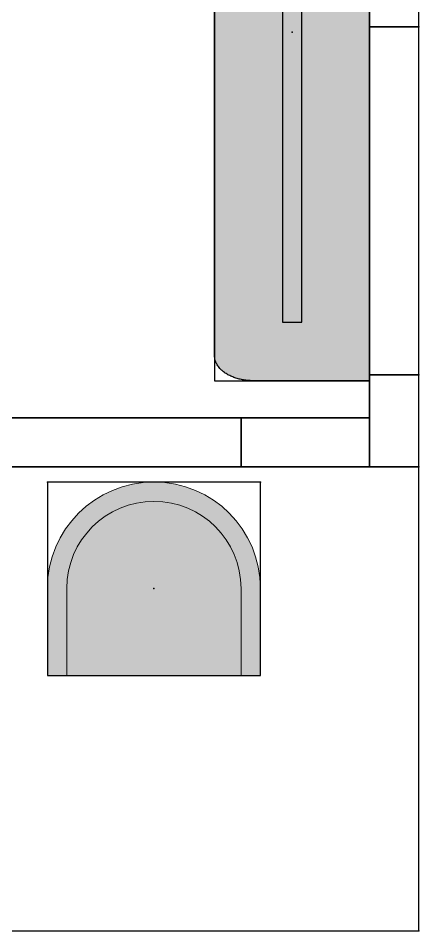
# Model space of a CAD drawing. Header units: millimetres. Extents: x 0 to 6171, y 0 to 4972.
# Drawn here: x 5137 to 6171, y 0 to 2359 of the extents above; entities that cross this region are included whole.
import ezdxf

# ---------------------------------------------------------------- set-up
doc = ezdxf.new("R2010")
doc.units = ezdxf.units.MM
for name, color, linetype, true_color in [('Furniture', 37, 'Continuous', 0x75664f), ('FurnitureRefRec', 254, 'Continuous', 0xd5d5d5), ('PT Top Left Furniture', 211, 'Continuous', 0xff7fff), ('PT Top Right', 96, 'Continuous', 0x007f00), ('PT Top Right Furniture', 200, 'Continuous', 0xbf3fff), ('Walls', 1, 'Continuous', 0xff0000)]:
    doc.layers.add(name, color=color, linetype=linetype, true_color=true_color)
for name, color, linetype in [('Rooms$Living Room', 7, 'Continuous'), ('Rooms$Terrace', 7, 'Continuous'), ('Windows', 7, 'Continuous')]:
    doc.layers.add(name, color=color, linetype=linetype)

# ---------------------------------------------------------------- blocks, each defined once
blk = doc.blocks.new('Chair')
at = {"layer": 'Furniture'}
blk.add_hatch(color=7, dxfattribs=at).paths.add_polyline_path([(500, 0), (500, 225), (499.8, 234.5), (499.3, 244), (498.5, 253.4), (497.4, 262.9), (495.9, 272.2), (494.1, 281.6), (492, 290.8), (489.6, 300), (486.8, 309.1), (483.8, 318.1), (480.4, 326.9), (476.7, 335.7), (472.8, 344.3), (468.5, 352.8), (463.9, 361.1), (459.1, 369.3), (454, 377.3), (448.6, 385.1), (442.9, 392.7), (437, 400.1), (430.8, 407.4), (424.4, 414.4), (417.8, 421.1), (410.9, 427.7), (403.8, 434), (396.5, 440), (388.9, 445.8), (381.2, 451.3), (373.3, 456.6), (365.2, 461.6), (357, 466.3), (348.6, 470.7), (340, 474.8), (331.3, 478.6), (322.5, 482.1), (313.6, 485.3), (304.5, 488.2), (295.4, 490.8), (286.2, 493.1), (276.9, 495.1), (267.6, 496.7), (258.1, 498), (248.7, 499), (239.2, 499.6), (229.7, 500), (220.3, 500), (210.8, 499.6), (201.3, 499), (191.9, 498), (182.4, 496.7), (173.1, 495.1), (163.8, 493.1), (154.6, 490.8), (145.5, 488.2), (136.4, 485.3), (127.5, 482.1), (118.7, 478.6), (110, 474.8), (101.4, 470.7), (93, 466.3), (84.8, 461.6), (76.7, 456.6), (68.8, 451.3), (61.1, 445.8), (53.5, 440), (46.2, 434), (39.1, 427.7), (32.2, 421.1), (25.6, 414.4), (19.2, 407.4), (13, 400.1), (7.1, 392.7), (1.4, 385.1), (-4, 377.3), (-9.1, 369.3), (-13.9, 361.1), (-18.5, 352.8), (-22.8, 344.3), (-26.7, 335.7), (-30.4, 326.9), (-33.8, 318.1), (-36.8, 309.1), (-39.6, 300), (-42, 290.8), (-44.1, 281.6), (-45.9, 272.2), (-47.4, 262.9), (-48.5, 253.4), (-49.3, 244), (-49.8, 234.5), (-50, 225), (-50, 0)], flags=0)
at = {"layer": 'Furniture', "linetype": 'Continuous', "lineweight": 13}
for p, q in [((0, 225), (0, 0)), ((450, 0), (450, 225)), ((0, 0), (450, 0))]:
    blk.add_line(p, q, dxfattribs=at)
for points in [[(-50, 225), (-50, 0)], [(500, 0), (500, 225)]]:
    blk.add_lwpolyline(points, dxfattribs=at)
for radius in [275, 225]:
    blk.add_arc((225, 225), radius, 0, 180, dxfattribs=at)
at = {"layer": 'FurnitureRefRec'}
blk.add_lwpolyline([(500, 500), (-50, 500), (-50, 0), (500, 0)], close=True, dxfattribs=at)
at = {"layer": 'PT Top Left Furniture'}
blk.add_point((-50, 500), dxfattribs=at)
at = {"layer": 'PT Top Right Furniture'}
blk.add_point((500, 500), dxfattribs=at)
blk = doc.blocks.new('TV')
at = {"layer": 'Furniture'}
blk.add_hatch(color=7, dxfattribs=at).paths.add_polyline_path([(-332.8, -200), (-334.3, -200), (-335.7, -199.9), (-336.4, -199.8), (-337.1, -199.8), (-337.9, -199.7), (-338.6, -199.6), (-339.3, -199.5), (-340.1, -199.4), (-340.8, -199.2), (-341.5, -199.1), (-342.3, -198.9), (-343, -198.7), (-343.8, -198.5), (-344.5, -198.3), (-345.2, -198.1), (-346, -197.9), (-347.5, -197.4), (-349, -196.8), (-350.5, -196.1), (-352, -195.4), (-353.5, -194.7), (-354.9, -193.9), (-356.4, -193), (-357.9, -192), (-359.4, -191), (-360.8, -190), (-362.3, -188.8), (-363.7, -187.6), (-365.1, -186.4), (-366.5, -185.1), (-367.9, -183.7), (-369.3, -182.3), (-370.6, -180.8), (-371.9, -179.2), (-373.2, -177.6), (-374.5, -176), (-375.8, -174.3), (-377, -172.5), (-378.2, -170.7), (-379.3, -168.9), (-380.5, -167), (-381.5, -165), (-382.6, -163), (-383.6, -161), (-384.6, -158.9), (-385.6, -156.8), (-386.5, -154.7), (-387.4, -152.6), (-388.2, -150.4), (-389, -148.2), (-389.8, -145.9), (-390.5, -143.7), (-391.2, -141.4), (-391.8, -139.1), (-392.4, -136.8), (-393.5, -132.2), (-394.5, -127.5), (-395.3, -122.9), (-395.9, -118.2), (-396.4, -113.6), (-396.7, -109), (-396.9, -104.5), (-396.9, -100), (-396.9, 200), (1406.1, 200), (1406.1, -100), (1406, -104.5), (1405.8, -109), (1405.5, -113.6), (1405, -118.2), (1404.4, -122.9), (1403.6, -127.5), (1402.7, -132.2), (1401.6, -136.8), (1401, -139.1), (1400.3, -141.4), (1399.6, -143.7), (1398.9, -145.9), (1398.1, -148.2), (1397.3, -150.4), (1396.5, -152.6), (1395.6, -154.7), (1394.7, -156.8), (1393.8, -158.9), (1392.8, -161), (1391.7, -163), (1390.7, -165), (1389.6, -167), (1388.5, -168.9), (1387.3, -170.7), (1386.1, -172.5), (1384.9, -174.3), (1383.6, -176), (1382.4, -177.6), (1381.1, -179.2), (1379.8, -180.8), (1378.4, -182.3), (1377, -183.7), (1375.7, -185.1), (1374.3, -186.4), (1372.8, -187.6), (1371.4, -188.8), (1370, -190), (1368.5, -191), (1367, -192), (1365.6, -193), (1364.1, -193.9), (1362.6, -194.7), (1361.1, -195.4), (1359.6, -196.1), (1358.1, -196.8), (1356.6, -197.4), (1355.1, -197.9), (1354.4, -198.1), (1353.6, -198.3), (1352.9, -198.5), (1352.1, -198.7), (1351.4, -198.9), (1350.7, -199.1), (1349.9, -199.2), (1349.2, -199.4), (1348.5, -199.5), (1347.7, -199.6), (1347, -199.7), (1346.3, -199.8), (1345.5, -199.8), (1344.8, -199.9), (1343.4, -200), (1342, -200)], flags=0)
at = {"layer": 'Furniture', "color": 37, "true_color": 0x766750}
blk.add_lwpolyline([(1254.6, 25), (-245.4, 25), (-245.4, -25), (1254.6, -25)], close=True, dxfattribs=at)
for points in [[(-396.9, 200), (1406.1, 200)], [(-396.9, -100), (-396.9, 200)], [(1406.1, 200), (1406.1, -100)], [(1342, -200), (-332.8, -200)]]:
    blk.add_open_spline(points, degree=1, dxfattribs=at)
for points in [[(-332.8, -200), (-396.9, -200), (-396.9, -100)], [(1406.1, -100), (1406.1, -200), (1342, -200)]]:
    blk.add_rational_spline(points, [1, 0.707106781187, 1], degree=2, dxfattribs=at)
at = {"layer": 'FurnitureRefRec'}
blk.add_lwpolyline([(-396.9, -200), (1406.1, -200), (1406.1, 200), (-396.9, 200)], close=True, dxfattribs=at)
at = {"layer": 'PT Top Left Furniture'}
blk.add_point((-396.9, 200), dxfattribs=at)
at = {"layer": 'PT Top Right Furniture'}
blk.add_point((1406.1, 200), dxfattribs=at)

msp = doc.modelspace()

# ---------------------------------------------------------------- linework, layer by layer
at = {"layer": 'PT Top Right'}
for p in [(6043.6, 2337), (6170.6, 2337), (5843.6, 2323.5), (6043.6, 1437), (6170.6, 1437), (5712, 1326), (6043.6, 1326), (5712, 1199), (6043.6, 1199), (6170.6, 1199), (5487, 885.1), (6170.6, 0)]:
    msp.add_point(p, dxfattribs=at)
at = {"layer": 'Rooms$Living Room'}
msp.add_lwpolyline([(2007, 4845), (2007, 3156), (3132.5, 3156), (3132.5, 1326), (6043.6, 1326), (6043.6, 4845)], close=True, dxfattribs=at)
at = {"layer": 'Rooms$Terrace'}
msp.add_lwpolyline([(3165.5, 0), (6170.6, 0), (6170.6, 1199), (3165.5, 1199)], close=True, dxfattribs=at)
at = {"layer": 'Walls'}
for points in [[(6043.6, 2337), (6170.6, 2337), (6170.6, 4972), (6043.6, 4972)], [(6043.6, 1199), (6170.6, 1199), (6170.6, 1437), (6043.6, 1437)], [(5712, 1199), (6043.6, 1199), (6043.6, 1326), (5712, 1326)]]:
    msp.add_lwpolyline(points, close=True, dxfattribs=at)
at = {"layer": 'Windows'}
for points in [[(6043.6, 1437), (6170.6, 1437), (6170.6, 2337), (6043.6, 2337)], [(4612, 1199), (5712, 1199), (5712, 1326), (4612, 1326)]]:
    msp.add_lwpolyline(points, close=True, dxfattribs=at)

# ---------------------------------------------------------------- block references
at = {"layer": 'Furniture', "rotation": 270}
msp.add_blockref('TV', (5843.6, 2828.1), dxfattribs=at)
at = {"layer": 'Furniture', "linetype": 'Continuous', "lineweight": 13}
msp.add_blockref('Chair', (5262, 660.1), dxfattribs=at)

doc.saveas('drawing.dxf')
